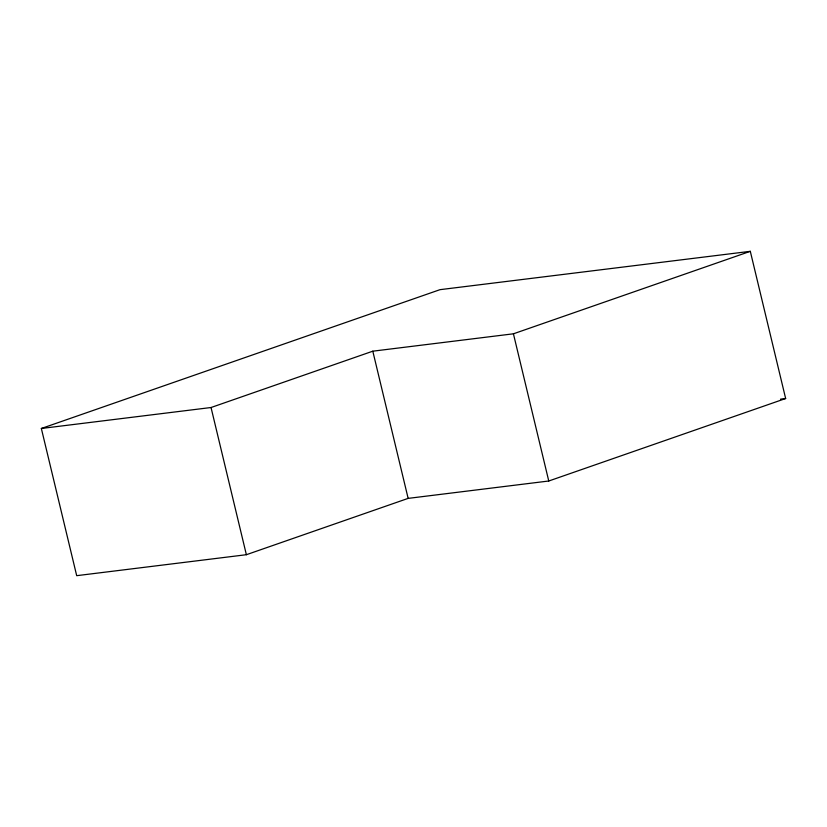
<?xml version="1.0" encoding="UTF-8"?>
<svg xmlns="http://www.w3.org/2000/svg" width="827" height="827" viewBox="0 0 827 827"><rect width="100%" height="100%" fill="white"/><g stroke="black" fill="none" stroke-linecap="round" stroke-linejoin="round"><path stroke-width="1.24" d="M41.35 428.479L440.005 289.667L750.306 251.325L785.65 398.521L548.766 481.004L408.145 498.381L246.374 554.71L76.694 575.675L41.35 428.479L211.04 407.515L372.801 351.186L513.422 333.808L750.306 251.325M780.523 399.152L785.65 398.521M513.422 333.808L548.766 481.004M372.801 351.186L408.145 498.381M211.04 407.515L246.374 554.71"/></g></svg>
